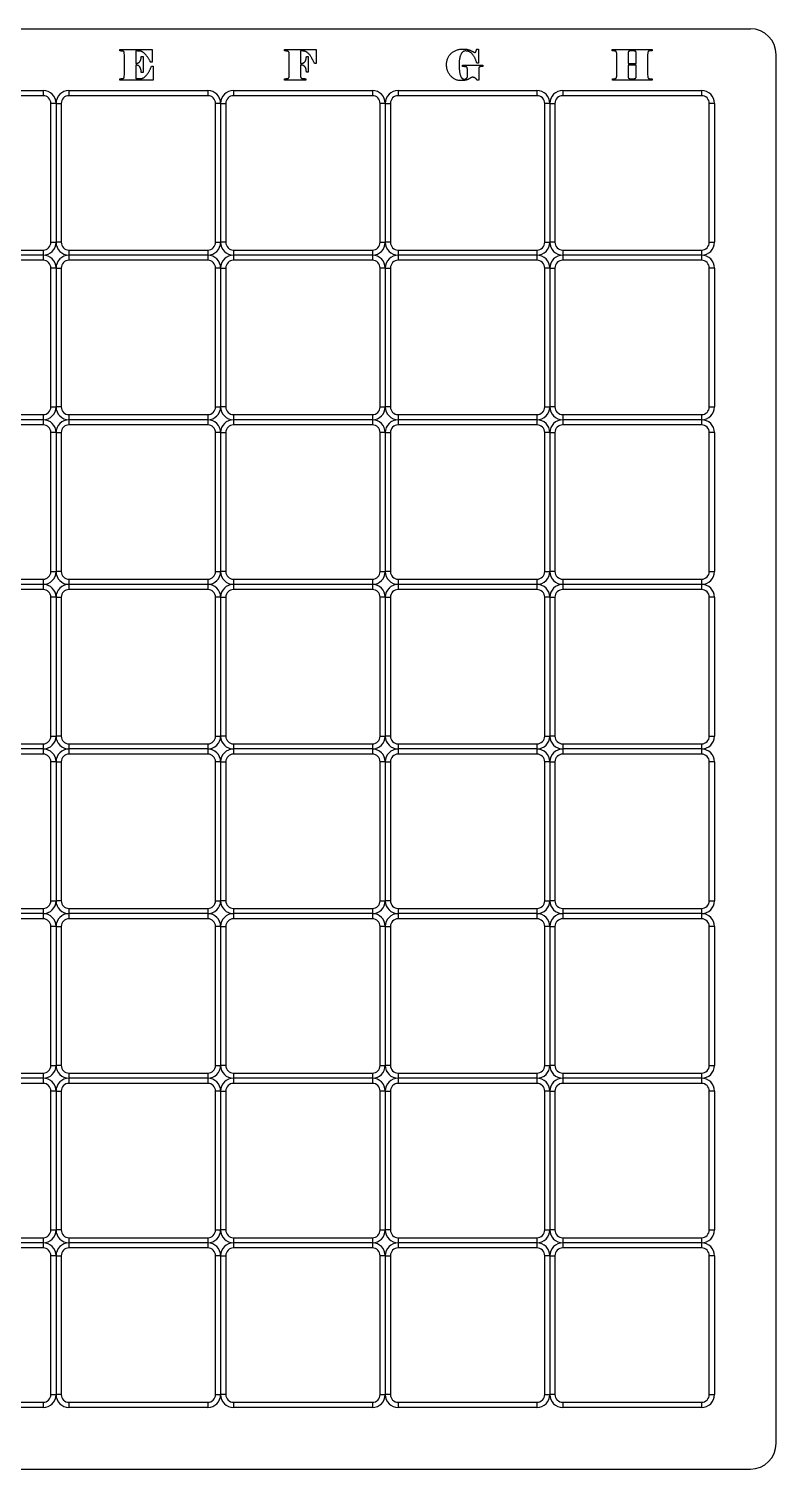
# Model space of a CAD drawing. Header units: millimetres. Extents: x 1 to 735, y 0 to 561.
# Drawn here: x 589.8 to 735.1, y 281.4 to 561.4 of the extents above; entities that cross this region are included whole.
import ezdxf

# ---------------------------------------------------------------- set-up
doc = ezdxf.new("R2010")
doc.units = ezdxf.units.MM

msp = doc.modelspace()

# ---------------------------------------------------------------- linework, layer by layer
at = {"color": 7, "linetype": 'Continuous', "lineweight": 25}
for p, q in [((460.13, 561.41), (730.13, 561.41)), ((607.51, 557.41), (613.84, 557.41)), ((607.51, 557.11), (607.51, 557.41)), ((613.84, 557.41), (613.84, 554.9)), ((639.54, 557.41), (645.69, 557.41)), ((639.54, 557.11), (639.54, 557.41)), ((645.69, 557.41), (645.69, 554.67)), ((676.91, 557.48), (677.27, 557.48)), ((677.27, 557.48), (677.27, 554.75)), ((703.27, 557.41), (707.11, 557.41)), ((703.27, 557.11), (703.27, 557.41)), ((707.11, 557.41), (707.11, 557.12)), ((707.18, 557.41), (711.02, 557.41)), ((707.18, 557.11), (707.18, 557.41)), ((711.02, 557.41), (711.02, 557.12)), ((608.42, 556.29), (608.4, 556.65)), ((608.42, 552.52), (608.42, 556.29)), ((610.62, 557.1), (610.62, 554.67)), ((610.62, 554.67), (610.8, 554.69)), ((611.68, 556.04), (612.06, 556.04)), ((612.06, 556.04), (612.06, 552.93)), ((613.84, 554.9), (613.51, 554.9)), ((640.45, 556.29), (640.44, 556.65)), ((640.45, 552.52), (640.45, 556.29)), ((642.65, 557.11), (642.65, 554.67)), ((643.1, 557.08), (642.65, 557.11)), ((642.65, 554.67), (642.88, 554.69)), ((643.79, 556.04), (644.17, 556.04)), ((644.17, 556.04), (644.17, 552.99)), ((645.69, 554.67), (645.36, 554.67)), ((677.27, 554.75), (676.91, 554.75)), ((703.73, 557.08), (703.27, 557.11)), ((704.14, 556.3), (704.13, 556.66)), ((704.14, 552.52), (704.14, 556.3)), ((706.36, 556.68), (706.35, 556.38)), ((706.35, 556.38), (706.35, 554.67)), ((706.35, 554.67), (707.94, 554.67)), ((707.11, 557.12), (706.67, 557.08)), ((707.54, 557.08), (707.18, 557.11)), ((707.94, 556.32), (707.92, 556.68)), ((707.94, 554.67), (707.94, 556.32)), ((710.16, 556.66), (710.14, 556.35)), ((710.14, 556.35), (710.14, 552.52)), ((711.02, 557.12), (710.47, 557.07)), ((735.13, 286.41), (735.13, 556.41)), ((607.51, 551.41), (607.51, 551.71)), ((608.4, 552.16), (608.42, 552.52)), ((610.62, 554.37), (610.62, 551.71)), ((610.8, 554.35), (610.62, 554.37)), ((612.06, 552.93), (611.68, 552.93)), ((613.68, 554.14), (614.02, 554.14)), ((614.02, 554.14), (614.02, 551.41)), ((639.56, 551.41), (639.56, 551.71)), ((640.44, 552.16), (640.45, 552.52)), ((642.65, 554.37), (642.65, 552.54)), ((642.89, 554.36), (642.65, 554.37)), ((642.65, 552.54), (642.67, 552.18)), ((643.69, 551.7), (643.69, 551.41)), ((644.17, 552.99), (643.79, 552.99)), ((674.13, 554.37), (678.13, 554.37)), ((674.13, 554.07), (674.13, 554.37)), ((675.13, 552.82), (675.13, 553.14)), ((677.32, 553.63), (677.3, 553.31)), ((677.3, 553.31), (677.3, 552.21)), ((677.3, 552.21), (677.32, 551.41)), ((678.13, 554.08), (677.62, 554.04)), ((678.13, 554.37), (678.13, 554.08)), ((703.28, 551.71), (703.75, 551.74)), ((703.28, 551.41), (703.28, 551.71)), ((704.13, 552.16), (704.14, 552.52)), ((706.35, 554.37), (706.34, 552.52)), ((706.34, 552.52), (706.36, 552.15)), ((707.94, 554.37), (706.35, 554.37)), ((706.67, 551.74), (707.11, 551.7)), ((707.11, 551.7), (707.11, 551.41)), ((707.18, 551.71), (707.54, 551.74)), ((707.18, 551.41), (707.18, 551.71)), ((707.92, 552.15), (707.94, 552.52)), ((707.94, 552.52), (707.94, 554.37)), ((710.14, 552.52), (710.16, 552.16)), ((710.49, 551.74), (711.01, 551.7)), ((711.01, 551.7), (711.01, 551.41)), ((565.63, 549.41), (592.63, 549.41)), ((592.63, 549.41), (592.63, 548.41)), ((597.63, 549.41), (597.63, 548.41)), ((597.63, 549.41), (624.63, 549.41)), ((614.02, 551.41), (607.51, 551.41)), ((624.63, 549.41), (624.63, 548.41)), ((629.63, 549.41), (629.63, 548.41)), ((629.63, 549.41), (656.63, 549.41)), ((643.69, 551.41), (639.56, 551.41)), ((656.63, 549.41), (656.63, 548.41)), ((661.63, 549.41), (661.63, 548.41)), ((661.63, 549.41), (688.63, 549.41)), ((677.32, 551.41), (677, 551.41)), ((688.63, 549.41), (688.63, 548.41)), ((693.63, 549.41), (693.63, 548.41)), ((693.63, 549.41), (720.63, 549.41)), ((707.11, 551.41), (703.28, 551.41)), ((711.01, 551.41), (707.18, 551.41)), ((720.63, 549.41), (720.63, 548.41)), ((592.63, 548.41), (565.63, 548.41)), ((594.13, 519.91), (594.13, 546.91)), ((595.13, 546.91), (594.13, 546.91)), ((595.13, 546.91), (595.13, 519.91)), ((595.13, 546.91), (596.13, 546.91)), ((596.13, 546.91), (596.13, 519.91)), ((624.63, 548.41), (597.63, 548.41)), ((626.13, 519.91), (626.13, 546.91)), ((627.13, 546.91), (626.13, 546.91)), ((627.13, 546.91), (627.13, 519.91)), ((627.13, 546.91), (628.13, 546.91)), ((628.13, 546.91), (628.13, 519.91)), ((656.63, 548.41), (629.63, 548.41)), ((658.13, 519.91), (658.13, 546.91)), ((659.13, 546.91), (658.13, 546.91)), ((659.13, 546.91), (659.13, 519.91)), ((659.13, 546.91), (660.13, 546.91)), ((660.13, 546.91), (660.13, 519.91)), ((688.63, 548.41), (661.63, 548.41)), ((690.13, 519.91), (690.13, 546.91)), ((691.13, 546.91), (690.13, 546.91)), ((691.13, 546.91), (691.13, 519.91)), ((691.13, 546.91), (692.13, 546.91)), ((692.13, 546.91), (692.13, 519.91)), ((720.63, 548.41), (693.63, 548.41)), ((722.13, 519.91), (722.13, 546.91)), ((723.13, 546.91), (722.13, 546.91)), ((723.13, 546.91), (723.13, 519.91)), ((565.63, 518.41), (592.63, 518.41)), ((592.63, 518.41), (592.63, 517.41)), ((594.13, 519.91), (595.13, 519.91)), ((596.13, 519.91), (595.13, 519.91)), ((597.63, 518.41), (624.63, 518.41)), ((597.63, 518.41), (597.63, 517.41)), ((624.63, 518.41), (624.63, 517.41)), ((626.13, 519.91), (627.13, 519.91)), ((628.13, 519.91), (627.13, 519.91)), ((629.63, 518.41), (656.63, 518.41)), ((629.63, 518.41), (629.63, 517.41)), ((656.63, 518.41), (656.63, 517.41)), ((658.13, 519.91), (659.13, 519.91)), ((660.13, 519.91), (659.13, 519.91)), ((661.63, 518.41), (688.63, 518.41)), ((661.63, 518.41), (661.63, 517.41)), ((688.63, 518.41), (688.63, 517.41)), ((690.13, 519.91), (691.13, 519.91)), ((692.13, 519.91), (691.13, 519.91)), ((693.63, 518.41), (720.63, 518.41)), ((693.63, 518.41), (693.63, 517.41)), ((720.63, 518.41), (720.63, 517.41)), ((722.13, 519.91), (723.13, 519.91)), ((592.63, 517.41), (565.63, 517.41)), ((592.63, 516.41), (565.63, 516.41)), ((592.63, 517.41), (592.63, 516.41)), ((624.63, 517.41), (597.63, 517.41)), ((597.63, 517.41), (597.63, 516.41)), ((624.63, 516.41), (597.63, 516.41)), ((624.63, 517.41), (624.63, 516.41)), ((656.63, 517.41), (629.63, 517.41)), ((629.63, 517.41), (629.63, 516.41)), ((656.63, 516.41), (629.63, 516.41)), ((656.63, 517.41), (656.63, 516.41)), ((688.63, 517.41), (661.63, 517.41)), ((661.63, 517.41), (661.63, 516.41)), ((688.63, 516.41), (661.63, 516.41)), ((688.63, 517.41), (688.63, 516.41)), ((720.63, 517.41), (693.63, 517.41)), ((693.63, 517.41), (693.63, 516.41)), ((720.63, 516.41), (693.63, 516.41)), ((720.63, 517.41), (720.63, 516.41)), ((594.13, 487.91), (594.13, 514.91)), ((595.13, 514.91), (594.13, 514.91)), ((595.13, 514.91), (595.13, 487.91)), ((595.13, 514.91), (596.13, 514.91)), ((596.13, 514.91), (596.13, 487.91)), ((626.13, 487.91), (626.13, 514.91)), ((627.13, 514.91), (626.13, 514.91)), ((627.13, 514.91), (627.13, 487.91)), ((627.13, 514.91), (628.13, 514.91)), ((628.13, 514.91), (628.13, 487.91)), ((658.13, 487.91), (658.13, 514.91)), ((659.13, 514.91), (658.13, 514.91)), ((659.13, 514.91), (659.13, 487.91)), ((659.13, 514.91), (660.13, 514.91)), ((660.13, 514.91), (660.13, 487.91)), ((690.13, 487.91), (690.13, 514.91)), ((691.13, 514.91), (690.13, 514.91)), ((691.13, 514.91), (691.13, 487.91)), ((691.13, 514.91), (692.13, 514.91)), ((692.13, 514.91), (692.13, 487.91)), ((722.13, 487.91), (722.13, 514.91)), ((723.13, 514.91), (722.13, 514.91)), ((723.13, 514.91), (723.13, 487.91)), ((594.13, 487.91), (595.13, 487.91)), ((596.13, 487.91), (595.13, 487.91)), ((626.13, 487.91), (627.13, 487.91)), ((628.13, 487.91), (627.13, 487.91)), ((658.13, 487.91), (659.13, 487.91)), ((660.13, 487.91), (659.13, 487.91)), ((690.13, 487.91), (691.13, 487.91)), ((692.13, 487.91), (691.13, 487.91)), ((722.13, 487.91), (723.13, 487.91)), ((565.63, 486.41), (592.63, 486.41)), ((592.63, 485.41), (565.63, 485.41)), ((592.63, 484.41), (565.63, 484.41)), ((592.63, 486.41), (592.63, 485.41)), ((592.63, 485.41), (592.63, 484.41)), ((597.63, 486.41), (624.63, 486.41)), ((597.63, 486.41), (597.63, 485.41)), ((624.63, 485.41), (597.63, 485.41)), ((597.63, 485.41), (597.63, 484.41)), ((624.63, 484.41), (597.63, 484.41)), ((624.63, 486.41), (624.63, 485.41)), ((624.63, 485.41), (624.63, 484.41)), ((629.63, 486.41), (656.63, 486.41)), ((629.63, 486.41), (629.63, 485.41)), ((656.63, 485.41), (629.63, 485.41)), ((629.63, 485.41), (629.63, 484.41)), ((656.63, 484.41), (629.63, 484.41)), ((656.63, 486.41), (656.63, 485.41)), ((656.63, 485.41), (656.63, 484.41)), ((661.63, 486.41), (688.63, 486.41)), ((661.63, 486.41), (661.63, 485.41)), ((688.63, 485.41), (661.63, 485.41)), ((661.63, 485.41), (661.63, 484.41)), ((688.63, 484.41), (661.63, 484.41)), ((688.63, 486.41), (688.63, 485.41)), ((688.63, 485.41), (688.63, 484.41)), ((693.63, 486.41), (720.63, 486.41)), ((693.63, 486.41), (693.63, 485.41)), ((720.63, 485.41), (693.63, 485.41)), ((693.63, 485.41), (693.63, 484.41)), ((720.63, 484.41), (693.63, 484.41)), ((720.63, 486.41), (720.63, 485.41)), ((720.63, 485.41), (720.63, 484.41)), ((594.13, 455.91), (594.13, 482.91)), ((595.13, 482.91), (594.13, 482.91)), ((595.13, 482.91), (595.13, 455.91)), ((595.13, 482.91), (596.13, 482.91)), ((596.13, 482.91), (596.13, 455.91)), ((626.13, 455.91), (626.13, 482.91)), ((627.13, 482.91), (626.13, 482.91)), ((627.13, 482.91), (627.13, 455.91)), ((627.13, 482.91), (628.13, 482.91)), ((628.13, 482.91), (628.13, 455.91)), ((658.13, 455.91), (658.13, 482.91)), ((659.13, 482.91), (658.13, 482.91)), ((659.13, 482.91), (659.13, 455.91)), ((659.13, 482.91), (660.13, 482.91)), ((660.13, 482.91), (660.13, 455.91)), ((690.13, 455.91), (690.13, 482.91)), ((691.13, 482.91), (690.13, 482.91)), ((691.13, 482.91), (691.13, 455.91)), ((691.13, 482.91), (692.13, 482.91)), ((692.13, 482.91), (692.13, 455.91)), ((723.13, 482.91), (722.13, 482.91)), ((722.13, 455.91), (722.13, 482.91)), ((723.13, 482.91), (723.13, 455.91)), ((565.63, 454.41), (592.63, 454.41)), ((592.63, 454.41), (592.63, 453.41)), ((594.13, 455.91), (595.13, 455.91)), ((596.13, 455.91), (595.13, 455.91)), ((597.63, 454.41), (624.63, 454.41)), ((597.63, 454.41), (597.63, 453.41)), ((624.63, 454.41), (624.63, 453.41)), ((626.13, 455.91), (627.13, 455.91)), ((628.13, 455.91), (627.13, 455.91)), ((629.63, 454.41), (656.63, 454.41)), ((629.63, 454.41), (629.63, 453.41)), ((656.63, 454.41), (656.63, 453.41)), ((658.13, 455.91), (659.13, 455.91)), ((660.13, 455.91), (659.13, 455.91)), ((661.63, 454.41), (688.63, 454.41)), ((661.63, 454.41), (661.63, 453.41)), ((688.63, 454.41), (688.63, 453.41)), ((690.13, 455.91), (691.13, 455.91)), ((692.13, 455.91), (691.13, 455.91)), ((693.63, 454.41), (693.63, 453.41)), ((693.63, 454.41), (720.63, 454.41)), ((720.63, 454.41), (720.63, 453.41)), ((722.13, 455.91), (723.13, 455.91)), ((592.63, 453.41), (565.63, 453.41)), ((592.63, 452.41), (565.63, 452.41)), ((592.63, 453.41), (592.63, 452.41)), ((594.13, 423.91), (594.13, 450.91)), ((595.13, 450.91), (594.13, 450.91)), ((595.13, 450.91), (595.13, 423.91)), ((595.13, 450.91), (596.13, 450.91)), ((596.13, 450.91), (596.13, 423.91)), ((624.63, 453.41), (597.63, 453.41)), ((597.63, 453.41), (597.63, 452.41)), ((624.63, 452.41), (597.63, 452.41)), ((624.63, 453.41), (624.63, 452.41)), ((627.13, 450.91), (626.13, 450.91)), ((626.13, 423.91), (626.13, 450.91)), ((627.13, 450.91), (627.13, 423.91)), ((627.13, 450.91), (628.13, 450.91)), ((628.13, 450.91), (628.13, 423.91)), ((656.63, 453.41), (629.63, 453.41)), ((629.63, 453.41), (629.63, 452.41)), ((656.63, 452.41), (629.63, 452.41)), ((656.63, 453.41), (656.63, 452.41)), ((658.13, 423.91), (658.13, 450.91)), ((659.13, 450.91), (658.13, 450.91)), ((659.13, 450.91), (659.13, 423.91)), ((659.13, 450.91), (660.13, 450.91)), ((660.13, 450.91), (660.13, 423.91)), ((688.63, 453.41), (661.63, 453.41)), ((661.63, 453.41), (661.63, 452.41)), ((688.63, 452.41), (661.63, 452.41)), ((688.63, 453.41), (688.63, 452.41)), ((690.13, 423.91), (690.13, 450.91)), ((691.13, 450.91), (690.13, 450.91)), ((691.13, 450.91), (691.13, 423.91)), ((691.13, 450.91), (692.13, 450.91)), ((692.13, 450.91), (692.13, 423.91)), ((720.63, 453.41), (693.63, 453.41)), ((693.63, 453.41), (693.63, 452.41)), ((720.63, 452.41), (693.63, 452.41)), ((720.63, 453.41), (720.63, 452.41)), ((723.13, 450.91), (722.13, 450.91)), ((722.13, 423.91), (722.13, 450.91)), ((723.13, 450.91), (723.13, 423.91)), ((594.13, 423.91), (595.13, 423.91)), ((596.13, 423.91), (595.13, 423.91)), ((626.13, 423.91), (627.13, 423.91)), ((628.13, 423.91), (627.13, 423.91)), ((658.13, 423.91), (659.13, 423.91)), ((660.13, 423.91), (659.13, 423.91)), ((690.13, 423.91), (691.13, 423.91)), ((692.13, 423.91), (691.13, 423.91)), ((722.13, 423.91), (723.13, 423.91)), ((565.63, 422.41), (592.63, 422.41)), ((592.63, 421.41), (565.63, 421.41)), ((592.63, 420.41), (565.63, 420.41)), ((592.63, 422.41), (592.63, 421.41)), ((592.63, 421.41), (592.63, 420.41)), ((597.63, 422.41), (624.63, 422.41)), ((597.63, 422.41), (597.63, 421.41)), ((624.63, 421.41), (597.63, 421.41)), ((597.63, 421.41), (597.63, 420.41)), ((624.63, 420.41), (597.63, 420.41)), ((624.63, 422.41), (624.63, 421.41)), ((624.63, 421.41), (624.63, 420.41)), ((629.63, 422.41), (656.63, 422.41)), ((629.63, 422.41), (629.63, 421.41)), ((656.63, 421.41), (629.63, 421.41)), ((629.63, 421.41), (629.63, 420.41)), ((656.63, 420.41), (629.63, 420.41)), ((656.63, 422.41), (656.63, 421.41)), ((656.63, 421.41), (656.63, 420.41)), ((661.63, 422.41), (688.63, 422.41)), ((661.63, 422.41), (661.63, 421.41)), ((688.63, 421.41), (661.63, 421.41)), ((661.63, 421.41), (661.63, 420.41)), ((688.63, 420.41), (661.63, 420.41)), ((688.63, 422.41), (688.63, 421.41)), ((688.63, 421.41), (688.63, 420.41)), ((693.63, 422.41), (720.63, 422.41)), ((693.63, 422.41), (693.63, 421.41)), ((720.63, 421.41), (693.63, 421.41)), ((693.63, 421.41), (693.63, 420.41)), ((720.63, 420.41), (693.63, 420.41)), ((720.63, 422.41), (720.63, 421.41)), ((720.63, 421.41), (720.63, 420.41)), ((594.13, 391.91), (594.13, 418.91)), ((595.13, 418.91), (594.13, 418.91)), ((595.13, 418.91), (595.13, 391.91)), ((595.13, 418.91), (596.13, 418.91)), ((596.13, 418.91), (596.13, 391.91)), ((626.13, 391.91), (626.13, 418.91)), ((627.13, 418.91), (626.13, 418.91)), ((627.13, 418.91), (627.13, 391.91)), ((627.13, 418.91), (628.13, 418.91)), ((628.13, 418.91), (628.13, 391.91)), ((658.13, 391.91), (658.13, 418.91)), ((659.13, 418.91), (658.13, 418.91)), ((659.13, 418.91), (659.13, 391.91)), ((659.13, 418.91), (660.13, 418.91)), ((660.13, 418.91), (660.13, 391.91)), ((691.13, 418.91), (690.13, 418.91)), ((690.13, 391.91), (690.13, 418.91)), ((691.13, 418.91), (692.13, 418.91)), ((691.13, 418.91), (691.13, 391.91)), ((692.13, 418.91), (692.13, 391.91)), ((722.13, 391.91), (722.13, 418.91)), ((723.13, 418.91), (722.13, 418.91)), ((723.13, 418.91), (723.13, 391.91)), ((565.63, 390.41), (592.63, 390.41)), ((592.63, 389.41), (565.63, 389.41)), ((592.63, 390.41), (592.63, 389.41)), ((592.63, 389.41), (592.63, 388.41)), ((594.13, 391.91), (595.13, 391.91)), ((596.13, 391.91), (595.13, 391.91)), ((597.63, 390.41), (624.63, 390.41)), ((597.63, 390.41), (597.63, 389.41)), ((624.63, 389.41), (597.63, 389.41)), ((597.63, 389.41), (597.63, 388.41)), ((624.63, 390.41), (624.63, 389.41)), ((624.63, 389.41), (624.63, 388.41)), ((626.13, 391.91), (627.13, 391.91)), ((628.13, 391.91), (627.13, 391.91)), ((629.63, 390.41), (656.63, 390.41)), ((629.63, 390.41), (629.63, 389.41)), ((656.63, 389.41), (629.63, 389.41)), ((629.63, 389.41), (629.63, 388.41)), ((656.63, 390.41), (656.63, 389.41)), ((656.63, 389.41), (656.63, 388.41)), ((658.13, 391.91), (659.13, 391.91)), ((660.13, 391.91), (659.13, 391.91)), ((661.63, 390.41), (688.63, 390.41)), ((661.63, 390.41), (661.63, 389.41)), ((688.63, 389.41), (661.63, 389.41)), ((661.63, 389.41), (661.63, 388.41)), ((688.63, 390.41), (688.63, 389.41)), ((688.63, 389.41), (688.63, 388.41)), ((690.13, 391.91), (691.13, 391.91)), ((692.13, 391.91), (691.13, 391.91)), ((693.63, 390.41), (720.63, 390.41)), ((693.63, 390.41), (693.63, 389.41)), ((693.63, 389.41), (693.63, 388.41)), ((720.63, 389.41), (693.63, 389.41)), ((720.63, 390.41), (720.63, 389.41)), ((720.63, 389.41), (720.63, 388.41)), ((722.13, 391.91), (723.13, 391.91)), ((592.63, 388.41), (565.63, 388.41)), ((594.13, 359.91), (594.13, 386.91)), ((595.13, 386.91), (594.13, 386.91)), ((595.13, 386.91), (595.13, 359.91)), ((595.13, 386.91), (596.13, 386.91)), ((596.13, 386.91), (596.13, 359.91)), ((624.63, 388.41), (597.63, 388.41)), ((626.13, 359.91), (626.13, 386.91)), ((627.13, 386.91), (626.13, 386.91)), ((627.13, 386.91), (627.13, 359.91)), ((627.13, 386.91), (628.13, 386.91)), ((628.13, 386.91), (628.13, 359.91)), ((656.63, 388.41), (629.63, 388.41)), ((658.13, 359.91), (658.13, 386.91)), ((659.13, 386.91), (658.13, 386.91)), ((659.13, 386.91), (659.13, 359.91)), ((659.13, 386.91), (660.13, 386.91)), ((660.13, 386.91), (660.13, 359.91)), ((688.63, 388.41), (661.63, 388.41)), ((690.13, 359.91), (690.13, 386.91)), ((691.13, 386.91), (690.13, 386.91)), ((691.13, 386.91), (691.13, 359.91)), ((691.13, 386.91), (692.13, 386.91)), ((692.13, 386.91), (692.13, 359.91)), ((720.63, 388.41), (693.63, 388.41)), ((722.13, 359.91), (722.13, 386.91)), ((723.13, 386.91), (722.13, 386.91)), ((723.13, 386.91), (723.13, 359.91)), ((565.63, 358.41), (592.63, 358.41)), ((592.63, 358.41), (592.63, 357.41)), ((594.13, 359.91), (595.13, 359.91)), ((596.13, 359.91), (595.13, 359.91)), ((597.63, 358.41), (624.63, 358.41)), ((597.63, 358.41), (597.63, 357.41)), ((624.63, 358.41), (624.63, 357.41)), ((626.13, 359.91), (627.13, 359.91)), ((628.13, 359.91), (627.13, 359.91)), ((629.63, 358.41), (656.63, 358.41)), ((629.63, 358.41), (629.63, 357.41)), ((656.63, 358.41), (656.63, 357.41)), ((658.13, 359.91), (659.13, 359.91)), ((660.13, 359.91), (659.13, 359.91)), ((661.63, 358.41), (688.63, 358.41)), ((661.63, 358.41), (661.63, 357.41)), ((688.63, 358.41), (688.63, 357.41)), ((690.13, 359.91), (691.13, 359.91)), ((692.13, 359.91), (691.13, 359.91)), ((693.63, 358.41), (720.63, 358.41)), ((693.63, 358.41), (693.63, 357.41)), ((720.63, 358.41), (720.63, 357.41)), ((722.13, 359.91), (723.13, 359.91)), ((592.63, 357.41), (565.63, 357.41)), ((592.63, 356.41), (565.63, 356.41)), ((592.63, 357.41), (592.63, 356.41)), ((624.63, 357.41), (597.63, 357.41)), ((597.63, 357.41), (597.63, 356.41)), ((624.63, 356.41), (597.63, 356.41)), ((624.63, 357.41), (624.63, 356.41)), ((656.63, 357.41), (629.63, 357.41)), ((629.63, 357.41), (629.63, 356.41)), ((656.63, 356.41), (629.63, 356.41)), ((656.63, 357.41), (656.63, 356.41)), ((688.63, 357.41), (661.63, 357.41)), ((661.63, 357.41), (661.63, 356.41)), ((688.63, 356.41), (661.63, 356.41)), ((688.63, 357.41), (688.63, 356.41)), ((720.63, 357.41), (693.63, 357.41)), ((693.63, 357.41), (693.63, 356.41)), ((720.63, 356.41), (693.63, 356.41)), ((720.63, 357.41), (720.63, 356.41)), ((594.13, 327.91), (594.13, 354.91)), ((595.13, 354.91), (594.13, 354.91)), ((595.13, 354.91), (595.13, 327.91)), ((595.13, 354.91), (596.13, 354.91)), ((596.13, 354.91), (596.13, 327.91)), ((626.13, 327.91), (626.13, 354.91)), ((627.13, 354.91), (626.13, 354.91)), ((627.13, 354.91), (627.13, 327.91)), ((627.13, 354.91), (628.13, 354.91)), ((628.13, 354.91), (628.13, 327.91)), ((658.13, 327.91), (658.13, 354.91)), ((659.13, 354.91), (658.13, 354.91)), ((659.13, 354.91), (659.13, 327.91)), ((659.13, 354.91), (660.13, 354.91)), ((660.13, 354.91), (660.13, 327.91)), ((690.13, 327.91), (690.13, 354.91)), ((691.13, 354.91), (690.13, 354.91)), ((691.13, 354.91), (691.13, 327.91)), ((691.13, 354.91), (692.13, 354.91)), ((692.13, 354.91), (692.13, 327.91)), ((722.13, 327.91), (722.13, 354.91)), ((723.13, 354.91), (722.13, 354.91)), ((723.13, 354.91), (723.13, 327.91)), ((594.13, 327.91), (595.13, 327.91)), ((596.13, 327.91), (595.13, 327.91)), ((626.13, 327.91), (627.13, 327.91)), ((628.13, 327.91), (627.13, 327.91)), ((658.13, 327.91), (659.13, 327.91)), ((660.13, 327.91), (659.13, 327.91)), ((690.13, 327.91), (691.13, 327.91)), ((692.13, 327.91), (691.13, 327.91)), ((722.13, 327.91), (723.13, 327.91)), ((565.63, 326.41), (592.63, 326.41)), ((592.63, 325.41), (565.63, 325.41)), ((592.63, 326.41), (592.63, 325.41)), ((592.63, 325.41), (592.63, 324.41)), ((597.63, 326.41), (624.63, 326.41)), ((597.63, 326.41), (597.63, 325.41)), ((624.63, 325.41), (597.63, 325.41)), ((597.63, 325.41), (597.63, 324.41)), ((624.63, 326.41), (624.63, 325.41)), ((624.63, 325.41), (624.63, 324.41)), ((629.63, 326.41), (656.63, 326.41)), ((629.63, 326.41), (629.63, 325.41)), ((656.63, 325.41), (629.63, 325.41)), ((629.63, 325.41), (629.63, 324.41)), ((656.63, 326.41), (656.63, 325.41)), ((656.63, 325.41), (656.63, 324.41)), ((661.63, 326.41), (661.63, 325.41)), ((661.63, 326.41), (688.63, 326.41)), ((688.63, 325.41), (661.63, 325.41)), ((661.63, 325.41), (661.63, 324.41)), ((688.63, 326.41), (688.63, 325.41)), ((688.63, 325.41), (688.63, 324.41)), ((693.63, 326.41), (693.63, 325.41)), ((693.63, 326.41), (720.63, 326.41)), ((693.63, 325.41), (693.63, 324.41)), ((720.63, 325.41), (693.63, 325.41)), ((720.63, 326.41), (720.63, 325.41)), ((720.63, 325.41), (720.63, 324.41)), ((592.63, 324.41), (565.63, 324.41)), ((594.13, 295.91), (594.13, 322.91)), ((595.13, 322.91), (594.13, 322.91)), ((595.13, 322.91), (595.13, 295.91)), ((595.13, 322.91), (596.13, 322.91)), ((596.13, 322.91), (596.13, 295.91)), ((624.63, 324.41), (597.63, 324.41)), ((627.13, 322.91), (626.13, 322.91)), ((626.13, 295.91), (626.13, 322.91)), ((627.13, 322.91), (627.13, 295.91)), ((627.13, 322.91), (628.13, 322.91)), ((628.13, 322.91), (628.13, 295.91)), ((656.63, 324.41), (629.63, 324.41)), ((659.13, 322.91), (658.13, 322.91)), ((658.13, 295.91), (658.13, 322.91)), ((659.13, 322.91), (659.13, 295.91)), ((659.13, 322.91), (660.13, 322.91)), ((660.13, 322.91), (660.13, 295.91)), ((688.63, 324.41), (661.63, 324.41)), ((691.13, 322.91), (690.13, 322.91)), ((690.13, 295.91), (690.13, 322.91)), ((691.13, 322.91), (692.13, 322.91)), ((691.13, 322.91), (691.13, 295.91)), ((692.13, 322.91), (692.13, 295.91)), ((720.63, 324.41), (693.63, 324.41)), ((723.13, 322.91), (722.13, 322.91)), ((722.13, 295.91), (722.13, 322.91)), ((723.13, 322.91), (723.13, 295.91)), ((565.63, 294.41), (592.63, 294.41)), ((592.63, 294.41), (592.63, 293.41)), ((594.13, 295.91), (595.13, 295.91)), ((596.13, 295.91), (595.13, 295.91)), ((597.63, 294.41), (624.63, 294.41)), ((597.63, 294.41), (597.63, 293.41)), ((624.63, 294.41), (624.63, 293.41)), ((626.13, 295.91), (627.13, 295.91)), ((628.13, 295.91), (627.13, 295.91)), ((629.63, 294.41), (656.63, 294.41)), ((629.63, 294.41), (629.63, 293.41)), ((656.63, 294.41), (656.63, 293.41)), ((658.13, 295.91), (659.13, 295.91)), ((660.13, 295.91), (659.13, 295.91)), ((661.63, 294.41), (688.63, 294.41)), ((661.63, 294.41), (661.63, 293.41)), ((688.63, 294.41), (688.63, 293.41)), ((690.13, 295.91), (691.13, 295.91)), ((692.13, 295.91), (691.13, 295.91)), ((693.63, 294.41), (693.63, 293.41)), ((693.63, 294.41), (720.63, 294.41)), ((720.63, 294.41), (720.63, 293.41)), ((722.13, 295.91), (723.13, 295.91)), ((592.63, 293.41), (565.63, 293.41)), ((624.63, 293.41), (597.63, 293.41)), ((656.63, 293.41), (629.63, 293.41)), ((688.63, 293.41), (661.63, 293.41)), ((720.63, 293.41), (693.63, 293.41)), ((460.13, 281.41), (730.13, 281.41))]:
    msp.add_line(p, q, dxfattribs=at)
for centre, radius, start, end in [((730.13, 556.41), 5, 0, 90), ((592.63, 546.91), 2.5, 0, 90), ((597.63, 546.91), 2.5, 90, 180), ((624.63, 546.91), 2.5, 0, 90), ((629.63, 546.91), 2.5, 90, 180), ((656.63, 546.91), 2.5, 0, 90), ((661.63, 546.91), 2.5, 90, 180), ((688.63, 546.91), 2.5, 0, 90), ((693.63, 546.91), 2.5, 90, 180), ((720.63, 546.91), 2.5, 0, 90), ((592.63, 546.91), 1.5, 0, 90), ((597.63, 546.91), 1.5, 90, 180), ((624.63, 546.91), 1.5, 0, 90), ((629.63, 546.91), 1.5, 90, 180), ((656.63, 546.91), 1.5, 0, 90), ((661.63, 546.91), 1.5, 90, 180), ((688.63, 546.91), 1.5, 0, 90), ((693.63, 546.91), 1.5, 90, 180), ((720.63, 546.91), 1.5, 0, 90), ((592.63, 519.91), 1.5, 270, 0), ((592.63, 519.91), 2.5, 270, 0), ((597.63, 519.91), 2.5, 180, 270), ((597.63, 519.91), 1.5, 180, 270), ((624.63, 519.91), 1.5, 270, 0), ((624.63, 519.91), 2.5, 270, 0), ((629.63, 519.91), 2.5, 180, 270), ((629.63, 519.91), 1.5, 180, 270), ((656.63, 519.91), 1.5, 270, 0), ((656.63, 519.91), 2.5, 270, 0), ((661.63, 519.91), 2.5, 180, 270), ((661.63, 519.91), 1.5, 180, 270), ((688.63, 519.91), 1.5, 270, 0), ((688.63, 519.91), 2.5, 270, 0), ((693.63, 519.91), 2.5, 180, 270), ((693.63, 519.91), 1.5, 180, 270), ((720.63, 519.91), 1.5, 270, 0), ((720.63, 519.91), 2.5, 270, 0), ((592.63, 514.91), 2.5, 0, 90), ((592.63, 514.91), 1.5, 0, 90), ((597.63, 514.91), 2.5, 90, 180), ((597.63, 514.91), 1.5, 90, 180), ((624.63, 514.91), 2.5, 0, 90), ((624.63, 514.91), 1.5, 0, 90), ((629.63, 514.91), 2.5, 90, 180), ((629.63, 514.91), 1.5, 90, 180), ((656.63, 514.91), 2.5, 0, 90), ((656.63, 514.91), 1.5, 0, 90), ((661.63, 514.91), 2.5, 90, 180), ((661.63, 514.91), 1.5, 90, 180), ((688.63, 514.91), 2.5, 0, 90), ((688.63, 514.91), 1.5, 0, 90), ((693.63, 514.91), 2.5, 90, 180), ((693.63, 514.91), 1.5, 90, 180), ((720.63, 514.91), 2.5, 0, 90), ((720.63, 514.91), 1.5, 0, 90), ((592.63, 487.91), 1.5, 270, 0), ((592.63, 487.91), 2.5, 270, 0), ((597.63, 487.91), 2.5, 180, 270), ((597.63, 487.91), 1.5, 180, 270), ((624.63, 487.91), 1.5, 270, 0), ((624.63, 487.91), 2.5, 270, 0), ((629.63, 487.91), 2.5, 180, 270), ((629.63, 487.91), 1.5, 180, 270), ((656.63, 487.91), 1.5, 270, 0), ((656.63, 487.91), 2.5, 270, 0), ((661.63, 487.91), 2.5, 180, 270), ((661.63, 487.91), 1.5, 180, 270), ((688.63, 487.91), 1.5, 270, 0), ((688.63, 487.91), 2.5, 270, 0), ((693.63, 487.91), 2.5, 180, 270), ((693.63, 487.91), 1.5, 180, 270), ((720.63, 487.91), 1.5, 270, 0), ((720.63, 487.91), 2.5, 270, 0), ((592.63, 482.91), 2.5, 0, 90), ((592.63, 482.91), 1.5, 0, 90), ((597.63, 482.91), 2.5, 90, 180), ((597.63, 482.91), 1.5, 90, 180), ((624.63, 482.91), 2.5, 0, 90), ((624.63, 482.91), 1.5, 0, 90), ((629.63, 482.91), 2.5, 90, 180), ((629.63, 482.91), 1.5, 90, 180), ((656.63, 482.91), 2.5, 0, 90), ((656.63, 482.91), 1.5, 0, 90), ((661.63, 482.91), 2.5, 90, 180), ((661.63, 482.91), 1.5, 90, 180), ((688.63, 482.91), 2.5, 0, 90), ((688.63, 482.91), 1.5, 0, 90), ((693.63, 482.91), 2.5, 90, 180), ((693.63, 482.91), 1.5, 90, 180), ((720.63, 482.91), 2.5, 0, 90), ((720.63, 482.91), 1.5, 0, 90), ((592.63, 455.91), 1.5, 270, 0), ((592.63, 455.91), 2.5, 270, 0), ((597.63, 455.91), 2.5, 180, 270), ((597.63, 455.91), 1.5, 180, 270), ((624.63, 455.91), 1.5, 270, 0), ((624.63, 455.91), 2.5, 270, 0), ((629.63, 455.91), 2.5, 180, 270), ((629.63, 455.91), 1.5, 180, 270), ((656.63, 455.91), 1.5, 270, 0), ((656.63, 455.91), 2.5, 270, 0), ((661.63, 455.91), 2.5, 180, 270), ((661.63, 455.91), 1.5, 180, 270), ((688.63, 455.91), 1.5, 270, 0), ((688.63, 455.91), 2.5, 270, 0), ((693.63, 455.91), 2.5, 180, 270), ((693.63, 455.91), 1.5, 180, 270), ((720.63, 455.91), 1.5, 270, 0), ((720.63, 455.91), 2.5, 270, 0), ((592.63, 450.91), 2.5, 0, 90), ((592.63, 450.91), 1.5, 0, 90), ((597.63, 450.91), 2.5, 90, 180), ((597.63, 450.91), 1.5, 90, 180), ((624.63, 450.91), 2.5, 0, 90), ((624.63, 450.91), 1.5, 0, 90), ((629.63, 450.91), 2.5, 90, 180), ((629.63, 450.91), 1.5, 90, 180), ((656.63, 450.91), 2.5, 0, 90), ((656.63, 450.91), 1.5, 0, 90), ((661.63, 450.91), 2.5, 90, 180), ((661.63, 450.91), 1.5, 90, 180), ((688.63, 450.91), 2.5, 0, 90), ((688.63, 450.91), 1.5, 0, 90), ((693.63, 450.91), 2.5, 90, 180), ((693.63, 450.91), 1.5, 90, 180), ((720.63, 450.91), 2.5, 0, 90), ((720.63, 450.91), 1.5, 0, 90), ((592.63, 423.91), 1.5, 270, 0), ((592.63, 423.91), 2.5, 270, 0), ((597.63, 423.91), 2.5, 180, 270), ((597.63, 423.91), 1.5, 180, 270), ((624.63, 423.91), 1.5, 270, 0), ((624.63, 423.91), 2.5, 270, 0), ((629.63, 423.91), 2.5, 180, 270), ((629.63, 423.91), 1.5, 180, 270), ((656.63, 423.91), 1.5, 270, 0), ((656.63, 423.91), 2.5, 270, 0), ((661.63, 423.91), 2.5, 180, 270), ((661.63, 423.91), 1.5, 180, 270), ((688.63, 423.91), 1.5, 270, 0), ((688.63, 423.91), 2.5, 270, 0), ((693.63, 423.91), 2.5, 180, 270), ((693.63, 423.91), 1.5, 180, 270), ((720.63, 423.91), 1.5, 270, 0), ((720.63, 423.91), 2.5, 270, 0), ((592.63, 418.91), 2.5, 0, 90), ((592.63, 418.91), 1.5, 0, 90), ((597.63, 418.91), 2.5, 90, 180), ((597.63, 418.91), 1.5, 90, 180), ((624.63, 418.91), 2.5, 0, 90), ((624.63, 418.91), 1.5, 0, 90), ((629.63, 418.91), 2.5, 90, 180), ((629.63, 418.91), 1.5, 90, 180), ((656.63, 418.91), 2.5, 0, 90), ((656.63, 418.91), 1.5, 0, 90), ((661.63, 418.91), 2.5, 90, 180), ((661.63, 418.91), 1.5, 90, 180), ((688.63, 418.91), 2.5, 0, 90), ((688.63, 418.91), 1.5, 0, 90), ((693.63, 418.91), 2.5, 90, 180), ((693.63, 418.91), 1.5, 90, 180), ((720.63, 418.91), 2.5, 0, 90), ((720.63, 418.91), 1.5, 0, 90), ((592.63, 391.91), 1.5, 270, 0), ((592.63, 391.91), 2.5, 270, 0), ((592.63, 386.91), 2.5, 0, 90), ((597.63, 391.91), 2.5, 180, 270), ((597.63, 386.91), 2.5, 90, 180), ((597.63, 391.91), 1.5, 180, 270), ((624.63, 391.91), 1.5, 270, 0), ((624.63, 391.91), 2.5, 270, 0), ((624.63, 386.91), 2.5, 0, 90), ((629.63, 391.91), 2.5, 180, 270), ((629.63, 386.91), 2.5, 90, 180), ((629.63, 391.91), 1.5, 180, 270), ((656.63, 391.91), 1.5, 270, 0), ((656.63, 391.91), 2.5, 270, 0), ((656.63, 386.91), 2.5, 0, 90), ((661.63, 391.91), 2.5, 180, 270), ((661.63, 386.91), 2.5, 90, 180), ((661.63, 391.91), 1.5, 180, 270), ((688.63, 391.91), 1.5, 270, 0), ((688.63, 391.91), 2.5, 270, 0), ((688.63, 386.91), 2.5, 0, 90), ((693.63, 391.91), 2.5, 180, 270), ((693.63, 386.91), 2.5, 90, 180), ((693.63, 391.91), 1.5, 180, 270), ((720.63, 391.91), 1.5, 270, 0), ((720.63, 391.91), 2.5, 270, 0), ((720.63, 386.91), 2.5, 0, 90), ((592.63, 386.91), 1.5, 0, 90), ((597.63, 386.91), 1.5, 90, 180), ((624.63, 386.91), 1.5, 0, 90), ((629.63, 386.91), 1.5, 90, 180), ((656.63, 386.91), 1.5, 0, 90), ((661.63, 386.91), 1.5, 90, 180), ((688.63, 386.91), 1.5, 0, 90), ((693.63, 386.91), 1.5, 90, 180), ((720.63, 386.91), 1.5, 0, 90), ((592.63, 359.91), 1.5, 270, 0), ((592.63, 359.91), 2.5, 270, 0), ((597.63, 359.91), 2.5, 180, 270), ((597.63, 359.91), 1.5, 180, 270), ((624.63, 359.91), 1.5, 270, 0), ((624.63, 359.91), 2.5, 270, 0), ((629.63, 359.91), 2.5, 180, 270), ((629.63, 359.91), 1.5, 180, 270), ((656.63, 359.91), 1.5, 270, 0), ((656.63, 359.91), 2.5, 270, 0), ((661.63, 359.91), 2.5, 180, 270), ((661.63, 359.91), 1.5, 180, 270), ((688.63, 359.91), 1.5, 270, 0), ((688.63, 359.91), 2.5, 270, 0), ((693.63, 359.91), 2.5, 180, 270), ((693.63, 359.91), 1.5, 180, 270), ((720.63, 359.91), 1.5, 270, 0), ((720.63, 359.91), 2.5, 270, 0), ((592.63, 354.91), 2.5, 0, 90), ((592.63, 354.91), 1.5, 0, 90), ((597.63, 354.91), 2.5, 90, 180), ((597.63, 354.91), 1.5, 90, 180), ((624.63, 354.91), 2.5, 0, 90), ((624.63, 354.91), 1.5, 0, 90), ((629.63, 354.91), 2.5, 90, 180), ((629.63, 354.91), 1.5, 90, 180), ((656.63, 354.91), 2.5, 0, 90), ((656.63, 354.91), 1.5, 0, 90), ((661.63, 354.91), 2.5, 90, 180), ((661.63, 354.91), 1.5, 90, 180), ((688.63, 354.91), 2.5, 0, 90), ((688.63, 354.91), 1.5, 0, 90), ((693.63, 354.91), 2.5, 90, 180), ((693.63, 354.91), 1.5, 90, 180), ((720.63, 354.91), 2.5, 0, 90), ((720.63, 354.91), 1.5, 0, 90), ((592.63, 327.91), 1.5, 270, 0), ((592.63, 327.91), 2.5, 270, 0), ((597.63, 327.91), 2.5, 180, 270), ((597.63, 327.91), 1.5, 180, 270), ((624.63, 327.91), 1.5, 270, 0), ((624.63, 327.91), 2.5, 270, 0), ((629.63, 327.91), 2.5, 180, 270), ((629.63, 327.91), 1.5, 180, 270), ((656.63, 327.91), 1.5, 270, 0), ((656.63, 327.91), 2.5, 270, 0), ((661.63, 327.91), 2.5, 180, 270), ((661.63, 327.91), 1.5, 180, 270), ((688.63, 327.91), 1.5, 270, 0), ((688.63, 327.91), 2.5, 270, 0), ((693.63, 327.91), 2.5, 180, 270), ((693.63, 327.91), 1.5, 180, 270), ((720.63, 327.91), 1.5, 270, 0), ((720.63, 327.91), 2.5, 270, 0), ((592.63, 322.91), 2.5, 0, 90), ((597.63, 322.91), 2.5, 90, 180), ((624.63, 322.91), 2.5, 0, 90), ((629.63, 322.91), 2.5, 90, 180), ((656.63, 322.91), 2.5, 0, 90), ((661.63, 322.91), 2.5, 90, 180), ((688.63, 322.91), 2.5, 0, 90), ((693.63, 322.91), 2.5, 90, 180), ((720.63, 322.91), 2.5, 0, 90), ((592.63, 322.91), 1.5, 0, 90), ((597.63, 322.91), 1.5, 90, 180), ((624.63, 322.91), 1.5, 0, 90), ((629.63, 322.91), 1.5, 90, 180), ((656.63, 322.91), 1.5, 0, 90), ((661.63, 322.91), 1.5, 90, 180), ((688.63, 322.91), 1.5, 0, 90), ((693.63, 322.91), 1.5, 90, 180), ((720.63, 322.91), 1.5, 0, 90), ((592.63, 295.91), 1.5, 270, 0), ((592.63, 295.91), 2.5, 270, 0), ((597.63, 295.91), 2.5, 180, 270), ((597.63, 295.91), 1.5, 180, 270), ((624.63, 295.91), 1.5, 270, 0), ((624.63, 295.91), 2.5, 270, 0), ((629.63, 295.91), 2.5, 180, 270), ((629.63, 295.91), 1.5, 180, 270), ((656.63, 295.91), 1.5, 270, 0), ((656.63, 295.91), 2.5, 270, 0), ((661.63, 295.91), 2.5, 180, 270), ((661.63, 295.91), 1.5, 180, 270), ((688.63, 295.91), 1.5, 270, 0), ((688.63, 295.91), 2.5, 270, 0), ((693.63, 295.91), 2.5, 180, 270), ((693.63, 295.91), 1.5, 180, 270), ((720.63, 295.91), 1.5, 270, 0), ((720.63, 295.91), 2.5, 270, 0), ((730.13, 286.41), 5, 270, 0)]:
    msp.add_arc(centre, radius, start, end, dxfattribs=at)
for points, knots in [([(671.04, 554.45), (671.05, 554.56), (671.05, 554.78), (671.1, 555.1), (671.17, 555.4), (671.27, 555.69), (671.4, 555.95), (671.56, 556.21), (671.75, 556.44), (671.96, 556.66), (672.2, 556.85), (672.45, 557.02), (672.72, 557.16), (673.01, 557.28), (673.31, 557.37), (673.63, 557.44), (673.96, 557.48), (674.19, 557.48), (674.3, 557.48)], [0, 0, 0, 0, 0.066915, 0.131021, 0.19295, 0.253087, 0.312358, 0.371488, 0.431209, 0.492228, 0.553879, 0.614568, 0.675551, 0.737099, 0.799726, 0.864121, 0.930726, 1, 1, 1, 1]), ([(674.3, 557.48), (674.37, 557.48), (674.5, 557.48), (674.7, 557.46), (674.89, 557.44), (675.08, 557.4), (675.27, 557.35), (675.45, 557.3), (675.63, 557.23), (675.8, 557.15), (675.96, 557.07), (676.1, 557), (676.22, 556.94), (676.32, 556.89), (676.4, 556.85), (676.46, 556.83), (676.49, 556.81), (676.51, 556.8), (676.52, 556.8)], [0, 0, 0, 0, 0.085527, 0.16981, 0.252523, 0.334978, 0.416584, 0.497865, 0.579231, 0.660964, 0.738121, 0.805098, 0.862116, 0.909644, 0.946754, 0.974598, 0.992479, 1, 1, 1, 1]), ([(676.52, 556.8), (676.55, 556.8), (676.6, 556.81), (676.66, 556.84), (676.72, 556.89), (676.76, 556.96), (676.79, 557.05), (676.83, 557.17), (676.87, 557.32), (676.89, 557.43), (676.91, 557.48)], [0, 0, 0, 0, 0.091257, 0.174875, 0.256804, 0.348093, 0.461947, 0.608251, 0.788399, 1, 1, 1, 1]), ([(608.4, 556.65), (608.4, 556.69), (608.39, 556.75), (608.37, 556.84), (608.35, 556.91), (608.31, 556.96), (608.27, 557), (608.21, 557.03), (608.15, 557.06), (608.06, 557.07), (607.95, 557.09), (607.81, 557.09), (607.66, 557.1), (607.56, 557.11), (607.51, 557.11)], [0, 0, 0, 0, 0.0905565, 0.1670917, 0.2308024, 0.2831981, 0.3316225, 0.3829324, 0.4375496, 0.4990282, 0.6225143, 0.7371012, 0.8576996, 1, 1, 1, 1]), ([(613.51, 554.9), (613.47, 554.98), (613.4, 555.13), (613.29, 555.34), (613.17, 555.55), (613.05, 555.74), (612.92, 555.93), (612.79, 556.1), (612.65, 556.26), (612.51, 556.42), (612.37, 556.56), (612.24, 556.68), (612.11, 556.78), (611.99, 556.87), (611.87, 556.94), (611.76, 557), (611.66, 557.03), (611.53, 557.06), (611.38, 557.07), (611.21, 557.08), (611.05, 557.09), (610.91, 557.1), (610.78, 557.1), (610.69, 557.1), (610.64, 557.1), (610.62, 557.1)], [0, 0, 0, 0, 0.0625372, 0.1230938, 0.1822895, 0.2396603, 0.295456, 0.350024, 0.4032396, 0.4552315, 0.5046675, 0.5499624, 0.5916494, 0.6292208, 0.6631077, 0.693714, 0.7212565, 0.7462428, 0.7923748, 0.8348625, 0.8740382, 0.909914, 0.941032, 0.9665157, 0.9801497, 0.9801497, 0.9801497, 0.9801497]), ([(610.8, 554.69), (610.84, 554.69), (610.9, 554.7), (611, 554.73), (611.1, 554.76), (611.18, 554.81), (611.26, 554.87), (611.33, 554.93), (611.4, 555.01), (611.46, 555.1), (611.51, 555.19), (611.56, 555.29), (611.6, 555.4), (611.63, 555.52), (611.65, 555.64), (611.67, 555.77), (611.68, 555.9), (611.68, 555.99), (611.68, 556.04)], [0, 0, 0, 0, 0.059797, 0.116788, 0.172255, 0.226602, 0.28038, 0.334893, 0.391337, 0.449517, 0.509534, 0.572209, 0.636233, 0.702421, 0.772061, 0.84443, 0.920329, 1, 1, 1, 1]), ([(640.44, 556.65), (640.43, 556.69), (640.43, 556.75), (640.41, 556.84), (640.38, 556.91), (640.35, 556.96), (640.3, 557), (640.25, 557.03), (640.19, 557.06), (640.1, 557.07), (639.98, 557.09), (639.84, 557.09), (639.7, 557.1), (639.6, 557.11), (639.54, 557.11)], [0, 0, 0, 0, 0.090556, 0.167092, 0.230802, 0.283198, 0.331623, 0.382932, 0.43755, 0.499028, 0.622514, 0.737101, 0.8577, 1, 1, 1, 1]), ([(642.88, 554.69), (642.92, 554.69), (642.99, 554.7), (643.09, 554.73), (643.19, 554.77), (643.28, 554.81), (643.36, 554.87), (643.43, 554.94), (643.5, 555.01), (643.56, 555.1), (643.62, 555.2), (643.67, 555.3), (643.7, 555.41), (643.74, 555.52), (643.76, 555.64), (643.78, 555.77), (643.79, 555.9), (643.79, 556), (643.79, 556.04)], [0, 0, 0, 0, 0.061079, 0.119342, 0.175654, 0.231137, 0.285391, 0.341208, 0.39795, 0.456776, 0.517345, 0.579597, 0.64313, 0.708764, 0.777115, 0.848125, 0.922527, 1, 1, 1, 1]), ([(645.36, 554.67), (645.34, 554.74), (645.28, 554.86), (645.2, 555.04), (645.11, 555.21), (645.03, 555.37), (644.95, 555.52), (644.88, 555.66), (644.8, 555.8), (644.71, 555.96), (644.59, 556.16), (644.42, 556.38), (644.24, 556.57), (644.08, 556.72), (643.94, 556.83), (643.84, 556.9), (643.73, 556.95), (643.61, 557), (643.49, 557.04), (643.36, 557.06), (643.24, 557.08), (643.15, 557.08), (643.1, 557.08)], [0, 0, 0, 0, 0.058738, 0.115037, 0.168745, 0.220329, 0.269185, 0.315622, 0.359348, 0.401131, 0.480568, 0.557783, 0.63366, 0.708579, 0.745356, 0.781496, 0.817302, 0.852897, 0.888641, 0.925035, 0.96198, 1, 1, 1, 1]), ([(673.93, 551.33), (673.83, 551.34), (673.63, 551.34), (673.34, 551.38), (673.07, 551.45), (672.8, 551.55), (672.55, 551.68), (672.31, 551.83), (672.08, 552.01), (671.87, 552.22), (671.68, 552.44), (671.51, 552.69), (671.36, 552.95), (671.25, 553.22), (671.16, 553.51), (671.09, 553.81), (671.05, 554.12), (671.05, 554.34), (671.04, 554.45)], [0, 0, 0, 0, 0.063196, 0.124199, 0.183859, 0.242907, 0.301944, 0.361636, 0.422782, 0.485668, 0.549111, 0.611579, 0.673816, 0.735981, 0.799357, 0.863914, 0.930808, 1, 1, 1, 1]), ([(674.71, 557.11), (674.66, 557.1), (674.57, 557.1), (674.43, 557.06), (674.3, 557), (674.19, 556.92), (674.08, 556.81), (673.97, 556.67), (673.88, 556.52), (673.8, 556.34), (673.72, 556.15), (673.66, 555.94), (673.6, 555.73), (673.56, 555.5), (673.52, 555.27), (673.49, 555.03), (673.48, 554.77), (673.48, 554.6), (673.48, 554.52)], [0, 0, 0, 0, 0.0452729, 0.0895961, 0.1340279, 0.1799938, 0.2290514, 0.2819855, 0.3399804, 0.4030583, 0.4697986, 0.5387348, 0.6092622, 0.6823475, 0.7575181, 0.8356815, 0.9162034, 1, 1, 1, 1]), ([(673.48, 554.52), (673.48, 554.41), (673.48, 554.21), (673.49, 553.91), (673.51, 553.63), (673.53, 553.36), (673.57, 553.11), (673.61, 552.87), (673.66, 552.65), (673.71, 552.44), (673.78, 552.26), (673.85, 552.09), (673.93, 551.95), (674.02, 551.84), (674.12, 551.75), (674.23, 551.68), (674.34, 551.64), (674.42, 551.64), (674.46, 551.64)], [0, 0, 0, 0, 0.094952, 0.185622, 0.272066, 0.353631, 0.431532, 0.505112, 0.574842, 0.640603, 0.70123, 0.755908, 0.80482, 0.848682, 0.88871, 0.926248, 0.962462, 1, 1, 1, 1]), ([(676.91, 554.75), (676.89, 554.83), (676.84, 555), (676.77, 555.24), (676.68, 555.47), (676.58, 555.69), (676.48, 555.89), (676.36, 556.09), (676.24, 556.27), (676.11, 556.44), (675.97, 556.6), (675.81, 556.73), (675.65, 556.85), (675.48, 556.94), (675.3, 557.02), (675.11, 557.07), (674.91, 557.1), (674.78, 557.1), (674.71, 557.11)], [0, 0, 0, 0, 0.074806, 0.147029, 0.216941, 0.285054, 0.351573, 0.415957, 0.479204, 0.541563, 0.602028, 0.660113, 0.716494, 0.771934, 0.827362, 0.883512, 0.940699, 1, 1, 1, 1]), ([(704.13, 556.66), (704.12, 556.69), (704.11, 556.76), (704.1, 556.85), (704.07, 556.91), (704.04, 556.97), (703.99, 557.01), (703.92, 557.04), (703.83, 557.06), (703.77, 557.07), (703.73, 557.08)], [0, 0, 0, 0, 0.162394, 0.297533, 0.408017, 0.495808, 0.583094, 0.692343, 0.83144, 1, 1, 1, 1]), ([(706.67, 557.08), (706.64, 557.08), (706.59, 557.07), (706.52, 557.05), (706.47, 557.03), (706.42, 557), (706.39, 556.95), (706.37, 556.88), (706.36, 556.79), (706.36, 556.72), (706.36, 556.68)], [0, 0, 0, 0, 0.142311, 0.262882, 0.36199, 0.448133, 0.538587, 0.656371, 0.810646, 1, 1, 1, 1]), ([(707.92, 556.68), (707.92, 556.72), (707.91, 556.78), (707.9, 556.87), (707.87, 556.93), (707.84, 556.98), (707.79, 557.02), (707.72, 557.05), (707.64, 557.07), (707.58, 557.08), (707.54, 557.08)], [0, 0, 0, 0, 0.168055, 0.306275, 0.417285, 0.503571, 0.590525, 0.701266, 0.836714, 1, 1, 1, 1]), ([(710.47, 557.07), (710.44, 557.07), (710.4, 557.06), (710.34, 557.04), (710.29, 557.01), (710.25, 556.98), (710.21, 556.92), (710.19, 556.85), (710.17, 556.76), (710.16, 556.69), (710.16, 556.66)], [0, 0, 0, 0, 0.12136, 0.230607, 0.32725, 0.417564, 0.51564, 0.645089, 0.805189, 1, 1, 1, 1]), ([(607.51, 551.71), (607.56, 551.71), (607.66, 551.71), (607.81, 551.72), (607.95, 551.74), (608.06, 551.75), (608.16, 551.76), (608.22, 551.79), (608.27, 551.81), (608.31, 551.85), (608.35, 551.9), (608.37, 551.97), (608.39, 552.06), (608.4, 552.12), (608.4, 552.16)], [0, 0, 0, 0, 0.145806, 0.26512, 0.379642, 0.504702, 0.567331, 0.622858, 0.672022, 0.718576, 0.768979, 0.832086, 0.908814, 1, 1, 1, 1]), ([(610.62, 551.71), (610.65, 551.71), (610.73, 551.72), (610.85, 551.72), (610.99, 551.72), (611.22, 551.72), (611.51, 551.74), (611.79, 551.76), (611.98, 551.8), (612.09, 551.85), (612.2, 551.91), (612.31, 552), (612.43, 552.11), (612.56, 552.24), (612.69, 552.4), (612.83, 552.57), (612.97, 552.75), (613.09, 552.94), (613.21, 553.13), (613.33, 553.33), (613.43, 553.53), (613.52, 553.73), (613.61, 553.93), (613.66, 554.07), (613.68, 554.14)], [0, 0, 0, 0, 0.023635, 0.051929, 0.085167, 0.123347, 0.206107, 0.292522, 0.315704, 0.341779, 0.371595, 0.405103, 0.44283, 0.484977, 0.531898, 0.583285, 0.636898, 0.68969, 0.742123, 0.794278, 0.84587, 0.897356, 0.948822, 1, 1, 1, 1]), ([(611.68, 552.93), (611.68, 552.98), (611.68, 553.07), (611.67, 553.22), (611.65, 553.35), (611.63, 553.48), (611.6, 553.6), (611.56, 553.71), (611.51, 553.82), (611.46, 553.92), (611.4, 554.01), (611.33, 554.09), (611.26, 554.16), (611.18, 554.22), (611.1, 554.27), (611, 554.31), (610.9, 554.34), (610.84, 554.35), (610.8, 554.35)], [0, 0, 0, 0, 0.080275, 0.156892, 0.230076, 0.300592, 0.367713, 0.432885, 0.496198, 0.557378, 0.616321, 0.672876, 0.72736, 0.78052, 0.833714, 0.887497, 0.942792, 1, 1, 1, 1]), ([(639.56, 551.71), (639.62, 551.71), (639.72, 551.71), (639.86, 551.72), (640, 551.74), (640.11, 551.75), (640.2, 551.76), (640.26, 551.78), (640.31, 551.81), (640.35, 551.85), (640.38, 551.9), (640.41, 551.97), (640.43, 552.06), (640.43, 552.12), (640.44, 552.16)], [0, 0, 0, 0, 0.145331, 0.264736, 0.377188, 0.501416, 0.563132, 0.618688, 0.668355, 0.71498, 0.766302, 0.830177, 0.907285, 1, 1, 1, 1]), ([(642.67, 552.18), (642.67, 552.14), (642.68, 552.07), (642.7, 551.98), (642.73, 551.9), (642.77, 551.85), (642.82, 551.81), (642.87, 551.78), (642.93, 551.76), (643.03, 551.74), (643.14, 551.73), (643.26, 551.72), (643.37, 551.72), (643.46, 551.72), (643.57, 551.71), (643.65, 551.7), (643.69, 551.7)], [0, 0, 0, 0, 0.088888, 0.16344, 0.224282, 0.273667, 0.319249, 0.365236, 0.415172, 0.469338, 0.580999, 0.689408, 0.749076, 0.820738, 0.90436, 1, 1, 1, 1]), ([(643.79, 552.99), (643.79, 553.03), (643.79, 553.13), (643.78, 553.26), (643.76, 553.39), (643.74, 553.52), (643.71, 553.63), (643.67, 553.74), (643.62, 553.84), (643.57, 553.94), (643.51, 554.03), (643.44, 554.11), (643.36, 554.17), (643.28, 554.23), (643.19, 554.28), (643.1, 554.32), (642.99, 554.34), (642.92, 554.35), (642.89, 554.36)], [0, 0, 0, 0, 0.0782, 0.153348, 0.225026, 0.293508, 0.35973, 0.423626, 0.485144, 0.545509, 0.604057, 0.660378, 0.715726, 0.76995, 0.825021, 0.880914, 0.939375, 1, 1, 1, 1]), ([(676.11, 551.99), (676.09, 551.99), (676.04, 551.99), (675.98, 551.97), (675.9, 551.94), (675.81, 551.91), (675.71, 551.86), (675.61, 551.8), (675.49, 551.74), (675.37, 551.66), (675.23, 551.58), (675.08, 551.52), (674.92, 551.46), (674.75, 551.41), (674.56, 551.38), (674.36, 551.35), (674.15, 551.34), (674, 551.33), (673.93, 551.33)], [0, 0, 0, 0, 0.025713, 0.055683, 0.091347, 0.13228, 0.17905, 0.230645, 0.288762, 0.352503, 0.42022, 0.490903, 0.564835, 0.642303, 0.724745, 0.811601, 0.903092, 1, 1, 1, 1]), ([(675.1, 553.6), (675.1, 553.64), (675.09, 553.71), (675.07, 553.8), (675.05, 553.87), (675.01, 553.93), (674.97, 553.97), (674.91, 553.99), (674.85, 554.02), (674.75, 554.03), (674.62, 554.05), (674.46, 554.05), (674.3, 554.06), (674.19, 554.07), (674.13, 554.07)], [0, 0, 0, 0, 0.089859, 0.164633, 0.224343, 0.271689, 0.314685, 0.363046, 0.418224, 0.480902, 0.609704, 0.729368, 0.854667, 1, 1, 1, 1]), ([(674.46, 551.64), (674.51, 551.64), (674.59, 551.64), (674.71, 551.66), (674.81, 551.69), (674.89, 551.74), (674.96, 551.8), (675.01, 551.86), (675.05, 551.92), (675.08, 551.99), (675.09, 552.06), (675.1, 552.14), (675.11, 552.23), (675.12, 552.32), (675.12, 552.43), (675.12, 552.55), (675.13, 552.68), (675.13, 552.77), (675.13, 552.82)], [0, 0, 0, 0, 0.08431, 0.158416, 0.22368, 0.282459, 0.336361, 0.385984, 0.431475, 0.475339, 0.521243, 0.57183, 0.626545, 0.686265, 0.752613, 0.827134, 0.909848, 1, 1, 1, 1]), ([(675.13, 553.14), (675.13, 553.19), (675.13, 553.29), (675.12, 553.42), (675.12, 553.52), (675.11, 553.58), (675.1, 553.6)], [0, 0, 0, 0, 0.337583, 0.614428, 0.83596, 1, 1, 1, 1]), ([(677, 551.41), (676.98, 551.45), (676.93, 551.53), (676.85, 551.64), (676.75, 551.74), (676.64, 551.82), (676.52, 551.9), (676.38, 551.95), (676.25, 551.99), (676.15, 551.99), (676.11, 551.99)], [0, 0, 0, 0, 0.120206, 0.24142, 0.366007, 0.495311, 0.62528, 0.750043, 0.874391, 1, 1, 1, 1]), ([(677.62, 554.04), (677.6, 554.04), (677.55, 554.04), (677.49, 554.02), (677.44, 554), (677.39, 553.96), (677.37, 553.91), (677.34, 553.84), (677.33, 553.74), (677.32, 553.67), (677.32, 553.63)], [0, 0, 0, 0, 0.128764, 0.240213, 0.331644, 0.412222, 0.502096, 0.62751, 0.792197, 1, 1, 1, 1]), ([(703.75, 551.74), (703.78, 551.75), (703.84, 551.76), (703.92, 551.78), (703.98, 551.81), (704.03, 551.85), (704.07, 551.91), (704.1, 551.98), (704.12, 552.06), (704.12, 552.12), (704.13, 552.16)], [0, 0, 0, 0, 0.153338, 0.283817, 0.393342, 0.486932, 0.583084, 0.698879, 0.836416, 1, 1, 1, 1]), ([(706.36, 552.15), (706.36, 552.11), (706.36, 552.04), (706.38, 551.94), (706.39, 551.87), (706.42, 551.82), (706.47, 551.79), (706.53, 551.77), (706.6, 551.75), (706.65, 551.74), (706.67, 551.74)], [0, 0, 0, 0, 0.196707, 0.35348, 0.472275, 0.560614, 0.643561, 0.742151, 0.860408, 1, 1, 1, 1]), ([(707.54, 551.74), (707.58, 551.74), (707.64, 551.75), (707.73, 551.77), (707.79, 551.8), (707.84, 551.83), (707.87, 551.89), (707.9, 551.96), (707.91, 552.05), (707.92, 552.11), (707.92, 552.15)], [0, 0, 0, 0, 0.1645959, 0.3006376, 0.4061891, 0.4884009, 0.5730331, 0.6833923, 0.8252823, 1, 1, 1, 1]), ([(710.16, 552.16), (710.16, 552.12), (710.17, 552.05), (710.19, 551.96), (710.21, 551.89), (710.24, 551.83), (710.28, 551.8), (710.34, 551.77), (710.41, 551.75), (710.46, 551.75), (710.49, 551.74)], [0, 0, 0, 0, 0.192077, 0.346629, 0.468439, 0.558432, 0.640712, 0.739148, 0.858492, 1, 1, 1, 1])]:
    msp.add_open_spline(points, degree=3, knots=knots, dxfattribs=at)

doc.saveas('drawing.dxf')
